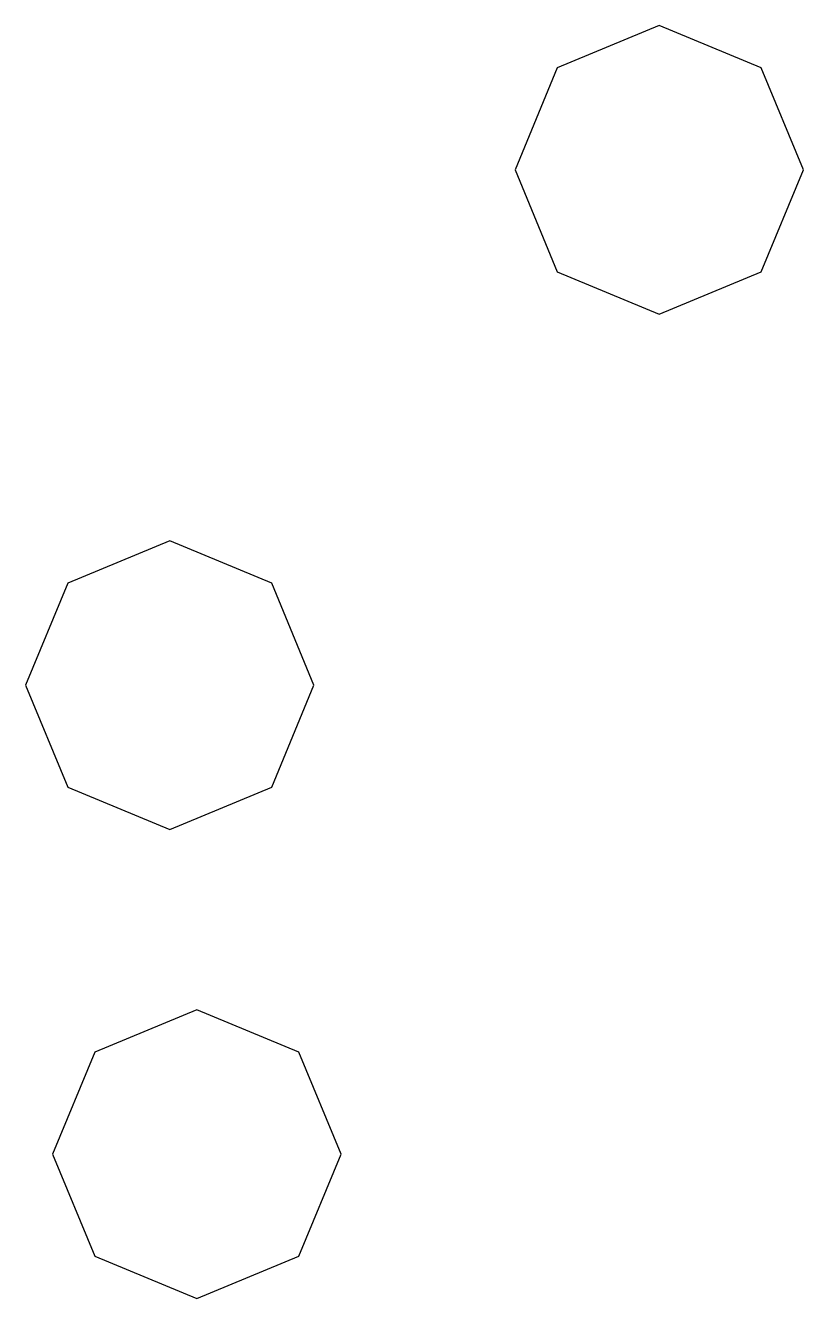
# Model space of a CAD drawing. Extents: x -3.9 to 4.8, y -6.9 to 7.3.
import ezdxf

# ---------------------------------------------------------------- set-up
doc = ezdxf.new("R2010")
doc.units = 0
doc.layers.get('0').update_dxf_attribs({"linetype": 'CONTINUOUS'})

msp = doc.modelspace()

# ---------------------------------------------------------------- linework, layer by layer
at = {"color": 7}
for points in [[(4.761111, 5.653552), (4.290011, 6.790885), (3.152678, 7.261984), (2.015345, 6.790885), (1.544246, 5.653552), (2.015345, 4.516219), (3.152678, 4.045119), (4.290011, 4.516219), (4.761111, 5.653552)], [(-0.698225, -0.093116), (-1.169325, 1.044217), (-2.306658, 1.515316), (-3.443991, 1.044217), (-3.91509, -0.093116), (-3.443991, -1.230449), (-2.306658, -1.701549), (-1.169325, -1.230449), (-0.698225, -0.093116)], [(-0.394811, -5.321162), (-0.86591, -4.183829), (-2.003243, -3.712729), (-3.140576, -4.183829), (-3.611676, -5.321162), (-3.140576, -6.458495), (-2.003243, -6.929594), (-0.86591, -6.458495), (-0.394811, -5.321162)]]:
    msp.add_lwpolyline(points, dxfattribs=at)

doc.saveas('drawing.dxf')
